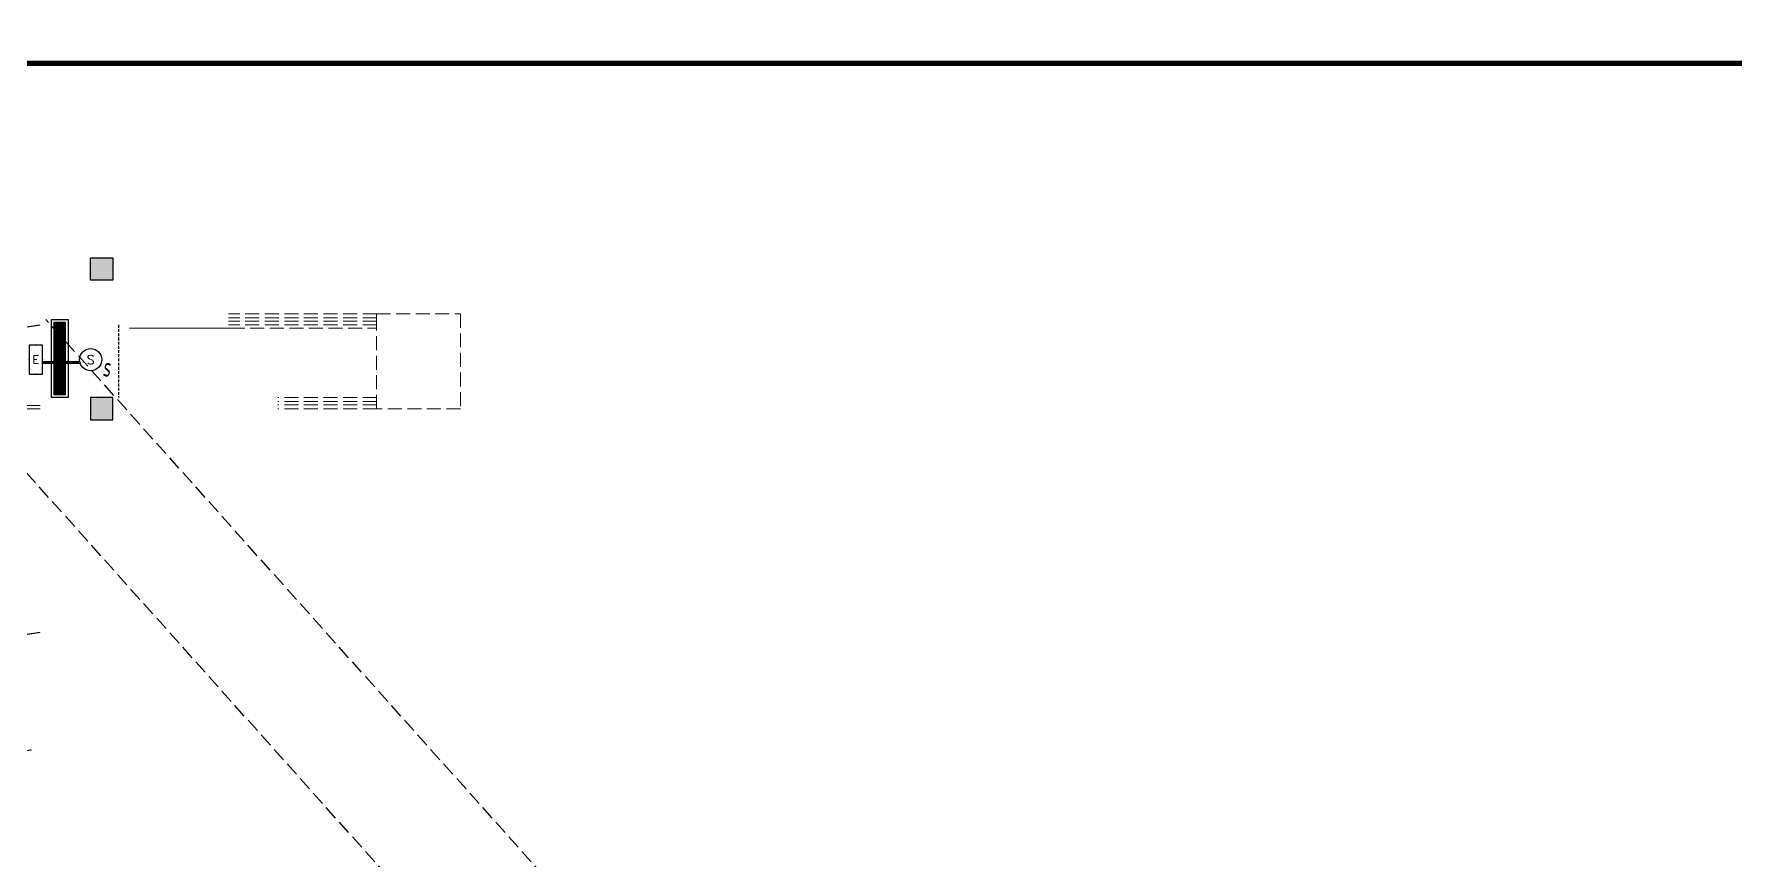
# Model space of a CAD drawing. Extents: x 2803505 to 5851001, y -1372902 to 24339.
# Drawn here: x 2844173 to 2874588, y -704490 to -689729 of the extents above; entities that cross this region are included whole.
import ezdxf
from ezdxf.enums import TextEntityAlignment as Align
from ezdxf.xclip import XClip

# ---------------------------------------------------------------- set-up
doc = ezdxf.new("R2010")
doc.units = 0
doc.header["$LTSCALE"] = 1000
doc.header["$MEASUREMENT"] = 0
doc.header["$XCLIPFRAME"] = 2
for name, pattern in [('#P_--_20B1_001_t3$0$DASH', [0.35, 0.25, -0.1]), ('__DASH', [0.35, 0.25, -0.1]), ('DASH', [0.35, 0.25, -0.1]), ('DOTE', [2.4200000000000004, 2, -0.2, 0.02, -0.2]), ('HIDDEN', [0.375, 0.25, -0.125])]:
    doc.linetypes.add(name, pattern=pattern)
doc.layers.get('0').update_dxf_attribs({"linetype": 'CONTINUOUS'})
for name, color, linetype in [('DIM-照明', 7, 'CONTINUOUS'), ('EQUIP-照明', 3, 'CONTINUOUS'), ('WIRE-应急', 1, 'DASH'), ('审核', 1, 'CONTINUOUS')]:
    doc.layers.add(name, color=color, linetype=linetype)
for name, color, linetype, lineweight in [('DOTE', 19, 'DOTE', 9), ('PUB_HATCH', 8, 'CONTINUOUS', 9), ('STAIR', 252, 'CONTINUOUS', 20), ('图框', 147, 'CONTINUOUS', 20), ('平面-看线', 252, 'CONTINUOUS', 15)]:
    doc.layers.add(name, color=color, linetype=linetype, lineweight=lineweight)
doc.styles.add('_TEL_DIM', font='SIMPLEX', dxfattribs={"width": 0.8, "height": 3.5, "bigfont": 'HZTXT'})
doc.styles.add('HZTXT', font='gbeitc.shx', dxfattribs={"width": 0.8, "height": 400, "bigfont": 'hztxt.shx'})

# ---------------------------------------------------------------- blocks, each defined once
blk = doc.blocks.new('$equip$00001838')
blk.add_circle((0, 0), 0.5)
at = {"style": '_TEL_DIM'}
blk.add_attdef('$TEXT$', text='', height=0.4, dxfattribs=at).set_placement((0, 0), align=Align.MIDDLE_CENTER)
at = {"style": '_TEL_DIM', "flags": 1}
blk.add_attdef('A', text='', height=2e-05, dxfattribs=at).set_placement((0, 0), align=Align.MIDDLE_CENTER)
blk = doc.blocks.new('$equip$00002534')
for p, q in [((-0.7200000000011642, 0.6599999999998545), (-0.7200000000011642, 0)), ((0.7200000000011642, 0.6599999999998545), (-0.7200000000011642, 0.6599999999998545)), ((-0.7200000000011642, 0), (0.7200000000011642, 0)), ((0.7200000000011642, 0), (0.7200000000011642, 0.6599999999998545))]:
    blk.add_line(p, q)
at = {"const_width": 0.04}
blk.add_lwpolyline([(-0.7200000000011642, 0.6599999999998545), (-0.7200000000011642, 0), (0.7200000000011642, 0), (0.7200000000011642, 0.6599999999998545), (-0.7200000000011642, 0.6599999999998545), (-0.7200000000011642, 0)], dxfattribs=at)
for p in [(-0.7200000000011642, 0.3299999999981083), (0, 0.6599999999998545), (0, 0), (0.7200000000011642, 0.3299999999981083)]:
    blk.add_point(p)
at = {"color": 7, "style": '_TEL_DIM'}
blk.add_attdef('$TEXT$', text='', height=0.4, dxfattribs=at).set_placement((0, 0.3299999999981083), align=Align.MIDDLE_CENTER)
at = {"color": 7, "style": '_TEL_DIM', "flags": 1}
blk.add_attdef('A', text='', height=2e-05, dxfattribs=at).set_placement((0, 0), align=Align.MIDDLE_CENTER)
blk = doc.blocks.new('A$C74D73064')
at = {"layer": 'DOTE', "color": 252}
for p, q in [((-13744.96489886986, 93136.92275867716), (-13744.96489886986, 8148.87607650971)), ((-5794.964898869861, 93136.92275867716), (-5794.964898869861, 8148.87607650971)), ((-344.9648988698609, 93136.92275867716), (-344.9648988698609, 8148.87607650971)), ((5105.035101130372, 93136.92275867716), (5105.035101130372, 8148.87607650971)), ((10555.0351011306, 93136.92275867704), (10555.0351011306, 8148.876076509594))]:
    blk.add_line(p, q, dxfattribs=at)
blk = doc.blocks.new('A$C110D7C8B')
h = blk.add_hatch()
h.set_pattern_fill('ANSI32', color=252, scale=7, angle=135)
h.set_pattern_definition([(180, (-705542.5179923946, -984740.2321152245), (-3.552713678800501e-15, -33.33750000000001), []), (180, (-705553.6304971946, -984729.1196104245), (-3.552713678800501e-15, -33.33750000000001), [])])
h.paths.add_polyline_path([(50, -1350.000000041677), (250.0000000000582, -1350.000000041677), (249.9999999999418, -50), (50, -50)])
at = {"color": 252}
for points in [[(0, 0), (300, 0), (300, -1400.000000041677), (0, -1400.000000041677)], [(50, -50), (250, -50), (250, -1350.000000041677), (50, -1350.000000041677)]]:
    blk.add_lwpolyline(points, close=True, dxfattribs=at)
blk = doc.blocks.new('A$C028C60F5')
at = {"color": 252}
blk.add_lwpolyline([(400.0000000717118, -1.851003617048264e-07), (0, 0), (-1.851003617048264e-07, -400.0000001632143), (399.9999998866115, -400.0000003483146)], close=True, dxfattribs=at)
at = {"layer": 'PUB_HATCH', "color": 252}
blk.add_solid([(-1.851003617048264e-07, -400.0000001632143), (399.9999998866115, -400.0000003483146), (0, 0), (400.0000000717118, -1.851003617048264e-07)], dxfattribs=at)
blk = doc.blocks.new('A$C28781836')
at = {"color": 252, "const_width": 20}
for points in [[(-10119.74675783236, -5500.243901853333), (-9734.167879659159, -530.5246518856147), (-7519.74645551201, -200.2097836569883)], [(-10119.74482251349, -7600.249561245553), (-9734.163560814166, -6030.524345523096), (-7519.742136667017, -5700.209477294469)], [(-9969.746456323192, -9700.245550757623), (-9584.167872510036, -8130.523613388767), (-7669.746456337685, -7800.20874516014)]]:
    blk.add_lwpolyline(points, dxfattribs=at)
at = {"layer": 'STAIR', "color": 252, "linetype": '#P_--_20B1_001_t3$0$DASH'}
for p, q in [((-1500, 0), (-4152.000000014203, 1.047737896442413e-09)), ((-1499.999999999884, -69.99999995273538), (-4152.000000013737, -69.75341075321194)), ((-1500.000000000116, -129.9999999527354), (-4152.000000013388, -129.7534107532119)), ((-1500.000000001164, -200), (-4152.000000012922, -199.9999999989523)), ((-4111.199999980512, -260.0000000090804), (-1500.000000001164, -260.0000000224682)), ((-1500, -1500.000000031665), (-3267.999999990105, -1499.999999998952)), ((-1499.999999999884, -1569.9999999844), (-3267.999999989639, -1569.754457053379)), ((-1500.000000000116, -1629.9999999844), (-3267.999999989115, -1629.754457012867)), ((-1500.000000001164, -1700.000000031665), (-3267.999999989115, -1699.754457054427))]:
    blk.add_line(p, q, dxfattribs=at)
at = {"layer": 'STAIR', "color": 252}
for p, q in [((-5920, -259.9999999997672), (-4111.19999998057, -260.0000000090804)), ((-8869.74283019395, -1700.246588996262), (-7519.746456208813, -1700.246589469374))]:
    blk.add_line(p, q, dxfattribs=at)
at = {"layer": 'STAIR', "color": 252, "linetype": '#P_--_20B1_001_t3$0$DASH'}
blk.add_lwpolyline([(-1500, 0), (0, 0), (0, -1700.000000028405), (-1500, -1700.000000028405)], close=True, dxfattribs=at)
at = {"layer": 'STAIR', "color": 252}
blk.add_lwpolyline([(-7519.746456187801, -1640.246589469374), (-8929.755123912648, -1640.246588975191), (-8929.755124753749, -4040.246135032154)], dxfattribs=at)
at = {"layer": '审核', "color": 252, "linetype": 'HIDDEN', "ltscale": 0.2}
blk.add_line((-6119.755594726943, -200.1547837678809), (-6119.682242507813, -1500.172692473629), dxfattribs=at)
at = {"layer": '平面-看线', "color": 252}
for p, q in [((-1500.000000001164, -200), (-1500, 0)), ((-1500.000000001164, -1700.000000031665), (-1500, -1500.000000031665))]:
    blk.add_line(p, q, dxfattribs=at)
at = {"color": 252, "xscale": -1}
blk.add_blockref('A$C028C60F5', (-6219.744254106772, 999.753149292781), dxfattribs=at)
at = {"color": 252}
for name, p in [('A$C110D7C8B', (-7319.746456009045, -100.2399003441678)), ('A$C028C60F5', (-6619.744458064088, -1500.248004525783))]:
    blk.add_blockref(name, p, dxfattribs=at)

msp = doc.modelspace()

# ---------------------------------------------------------------- linework, layer by layer
at = {"color": 251, "linetype": '__DASH', "true_color": 0x636466}
for p, q in [((2858905.762294171, -714189.0088733674), (2841583.131610713, -694834.9733796588)), ((2861705.762293048, -714189.0088733679), (2844383.13160959, -694834.9733796588))]:
    msp.add_line(p, q, dxfattribs=at)
at = {"layer": 'WIRE-应急', "color": 1, "const_width": 50}
msp.add_lwpolyline([(2844994.932182235, -695605.4171239798), (2844324.368250587, -695605.4171237234)], dxfattribs=at)
at = {"layer": '图框', "const_width": 100}
msp.add_lwpolyline([(2916603.491352153, -747653.5751154523), (2916603.491352153, -690253.5751154523), (2836003.491352153, -690253.5751154523), (2836003.491352153, -747653.5751154523)], close=True, dxfattribs=at)

# ---------------------------------------------------------------- block references
msp.add_blockref('A$C28781836', (2851802.878761678, -694734.7275687091))
ref = msp.add_blockref('A$C74D73064', (2860689.203808141, -781511.2655150846))
XClip(ref).set_block_clipping_path([(-14883.246564808185, 50822.2568892687), (39116.74030273309, 70322.2568880918)])
at = {"layer": 'EQUIP-照明'}
ref = msp.add_blockref('$equip$00002534', (2844324.368250608, -695553.0738479118), dxfattribs=dict(at, xscale=360, yscale=360, zscale=360, rotation=90))
ref.add_attrib('$TEXT$', 'E', dxfattribs={"layer": '0', "color": 7, "height": 144, "style": '_TEL_DIM'}).set_placement((2844205.568250609, -695553.0738479118), align=Align.MIDDLE_CENTER)
at = {"layer": 'EQUIP-照明', "color": 6}
ref = msp.add_blockref('$equip$00001838', (2845186.178886456, -695555.4275398058), dxfattribs=dict(at, xscale=400, yscale=400, zscale=400))
ref.add_attrib('$TEXT$', 'S', dxfattribs={"layer": '0', "color": 7, "height": 160, "style": '_TEL_DIM'}).set_placement((2845186.178886456, -695555.4275398058), align=Align.MIDDLE_CENTER)

# ---------------------------------------------------------------- texts
at = {"layer": 'DIM-照明', "color": 7, "style": 'HZTXT', "width": 0.7}
msp.add_text('s', height=350.0000000000001, rotation=359.999465109586, dxfattribs=at).set_placement((2845388.775439926, -695860.3544358774, -1.645961674512364e-06))

doc.saveas('drawing.dxf')
